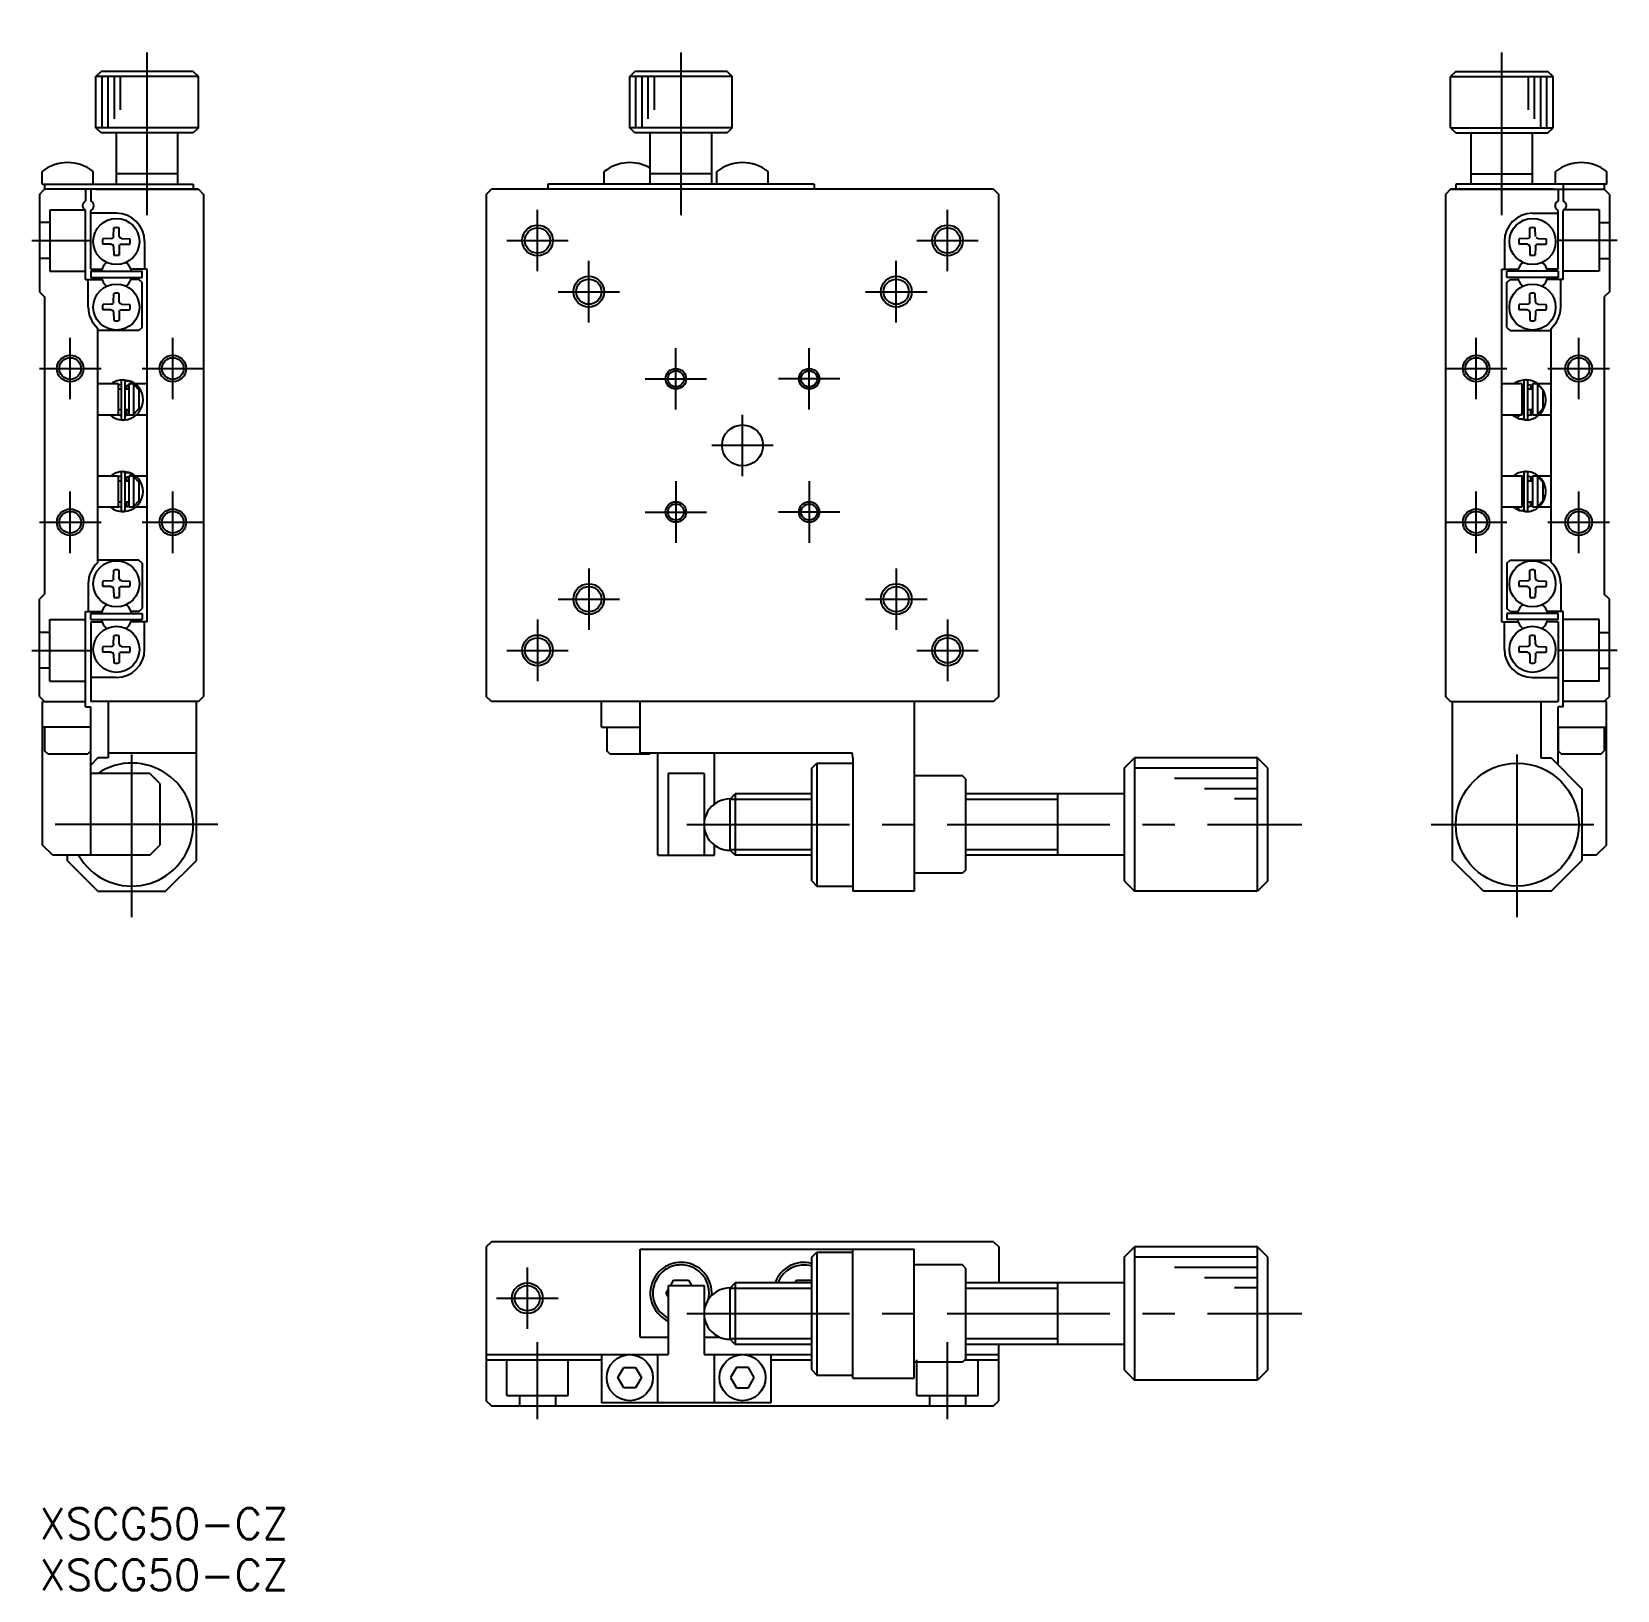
# Model space of a CAD drawing. Extents: x -1 to 154, y -8 to 266.
# Drawn here: x -0.8 to 153.9, y -8 to 144.1 of the extents above; entities that cross this region are included whole.
import ezdxf

# ---------------------------------------------------------------- set-up
doc = ezdxf.new("R2010")
doc.units = 0
doc.header["$LTSCALE"] = 0.5
doc.linetypes.add('CENTER', pattern=[50.8, 31.75, -6.35, 6.35, -6.35])
doc.linetypes.add('DASHED', pattern=[19.05, 12.7, -6.35])
for name, color, linetype in [('MSM_CENTER', 1, 'CENTER'), ('MSM_CONTINUOUS', 7, 'CONTINUOUS'), ('MSM_DASHED', 4, 'DASHED'), ('MSM_NARROW', 5, 'CONTINUOUS'), ('MSM_PART_NUMBER', 7, 'CONTINUOUS')]:
    doc.layers.add(name, color=color, linetype=linetype)
doc.styles.get("Standard").update_dxf_attribs({"font": 'txt.shx', "height": 3, "bigfont": 'bigfont.shx'})

# ---------------------------------------------------------------- blocks, each defined once
blk = doc.blocks.new('*U2')
at = {"layer": 'MSM_PART_NUMBER'}
blk.add_text('XSCG50-CZ', height=3, dxfattribs=at).set_placement((0, -3))
blk = doc.blocks.new('*U3')
at = {"layer": 'MSM_PART_NUMBER'}
blk.add_text('XSCG50-CZ', height=3, dxfattribs=at).set_placement((0, -8))

msp = doc.modelspace()

# ---------------------------------------------------------------- linework, layer by layer
at = {"layer": 'MSM_CENTER'}
for p, q in [((10.5, 126.2), (10.5, 144.09)), ((62.59, 126.2), (62.59, 144.09)), ((142.67, 126.2), (142.67, 144.09)), ((48.59, 120.72), (48.59, 126.72)), ((88.59, 120.72), (88.59, 126.72)), ((-0.76, 123.72), (4.98, 123.72)), ((45.59, 123.72), (51.59, 123.72)), ((85.59, 123.72), (91.59, 123.72)), ((153.94, 123.72), (148.19, 123.72)), ((53.59, 115.72), (53.59, 121.72)), ((83.59, 115.72), (83.59, 121.72)), ((50.59, 118.72), (56.59, 118.72)), ((80.59, 118.72), (86.59, 118.72)), ((3, 108.22), (3, 114.22)), ((13, 108.22), (13, 114.22)), ((62.09, 107.22), (62.09, 113.22)), ((75.09, 107.22), (75.09, 113.22)), ((140.17, 108.22), (140.17, 114.22)), ((150.17, 108.22), (150.17, 114.22)), ((0, 111.22), (6, 111.22)), ((10, 111.22), (16, 111.22)), ((59.09, 110.22), (65.09, 110.22)), ((78.09, 110.22), (72.09, 110.22)), ((137.17, 111.22), (143.17, 111.22)), ((147.17, 111.22), (153.17, 111.22)), ((68.59, 100.72), (68.59, 106.72)), ((71.59, 103.72), (65.59, 103.72)), ((3, 93.22), (3, 99.22)), ((13, 93.22), (13, 99.22)), ((62.09, 100.22), (62.09, 94.22)), ((75.09, 100.22), (75.09, 94.22)), ((140.17, 93.22), (140.17, 99.22)), ((150.17, 93.22), (150.17, 99.22)), ((0, 96.22), (6, 96.22)), ((10, 96.22), (16, 96.22)), ((59.09, 97.22), (65.09, 97.22)), ((78.09, 97.22), (72.09, 97.22)), ((137.17, 96.22), (143.17, 96.22)), ((147.17, 96.22), (153.17, 96.22)), ((53.59, 91.72), (53.59, 85.72)), ((83.59, 91.72), (83.59, 85.72)), ((50.59, 88.72), (56.59, 88.72)), ((80.59, 88.72), (86.59, 88.72)), ((48.59, 86.72), (48.59, 80.72)), ((88.59, 86.72), (88.59, 80.72)), ((-0.76, 83.72), (4.98, 83.72)), ((45.59, 83.72), (51.59, 83.72)), ((85.59, 83.72), (91.59, 83.72)), ((153.94, 83.72), (148.19, 83.72)), ((9, 57.67), (9, 75.19)), ((144.17, 57.67), (144.17, 75.19)), ((17.39, 66.72), (0.95, 66.72)), ((63.15, 66.72), (123.15, 66.72)), ((135.78, 66.72), (152.22, 66.72)), ((47.59, 23.5), (47.59, 17.5)), ((44.59, 20.5), (50.59, 20.5)), ((63.15, 19), (123.15, 19)), ((48.59, 8.7), (48.59, 16.2)), ((88.59, 8.7), (88.59, 16.2))]:
    msp.add_line(p, q, dxfattribs=at)
at = {"layer": 'MSM_CONTINUOUS'}
for p, q in [((5.5, 139.72), (6, 140.22)), ((5.5, 134.72), (5.5, 139.72)), ((15.5, 139.72), (5.5, 139.72)), ((15, 140.22), (6, 140.22)), ((15, 140.22), (15.5, 139.72)), ((15.5, 134.72), (15.5, 139.72)), ((57.59, 139.72), (58.09, 140.22)), ((57.59, 134.72), (57.59, 139.72)), ((67.59, 139.72), (57.59, 139.72)), ((67.09, 140.22), (58.09, 140.22)), ((67.09, 140.22), (67.59, 139.72)), ((67.59, 134.72), (67.59, 139.72)), ((138.17, 140.22), (137.67, 139.72)), ((137.67, 134.72), (137.67, 139.72)), ((137.67, 139.72), (147.67, 139.72)), ((138.17, 140.22), (147.17, 140.22)), ((147.67, 139.72), (147.17, 140.22)), ((147.67, 134.72), (147.67, 139.72)), ((15.5, 134.72), (5.5, 134.72)), ((6, 134.22), (5.5, 134.72)), ((15.5, 134.72), (15, 134.22)), ((67.59, 134.72), (57.59, 134.72)), ((58.09, 134.22), (57.59, 134.72)), ((67.59, 134.72), (67.09, 134.22)), ((137.67, 134.72), (147.67, 134.72)), ((137.67, 134.72), (138.17, 134.22)), ((147.17, 134.22), (147.67, 134.72)), ((15, 134.22), (6, 134.22)), ((7.5, 129.22), (7.5, 134.22)), ((13.5, 129.22), (13.5, 134.22)), ((67.09, 134.22), (58.09, 134.22)), ((59.59, 129.22), (59.59, 134.22)), ((65.59, 129.22), (65.59, 134.22)), ((138.17, 134.22), (147.17, 134.22)), ((139.67, 129.22), (139.67, 134.22)), ((145.67, 129.22), (145.67, 134.22)), ((0.25, 129.22), (0.25, 130.45)), ((5.25, 129.22), (5.25, 130.45)), ((13.5, 130.22), (7.5, 130.22)), ((55.09, 129.22), (55.09, 130.45)), ((65.59, 130.22), (59.59, 130.22)), ((66.09, 129.22), (66.09, 130.45)), ((71.09, 129.22), (71.09, 130.45)), ((139.67, 130.22), (145.67, 130.22)), ((147.92, 129.22), (147.92, 130.45)), ((152.92, 129.22), (152.92, 130.45)), ((0, 128.22), (0.5, 128.72)), ((0.25, 129.22), (15, 129.22)), ((0.5, 129.22), (0.5, 128.72)), ((15.5, 128.72), (0.5, 128.72)), ((4.5, 128.72), (4.5, 127.58)), ((5, 128.72), (5, 127.58)), ((5.5, 128.72), (15.5, 128.72)), ((15, 129.22), (15, 128.72)), ((15.5, 128.72), (16, 128.22)), ((43.59, 128.22), (44.09, 128.72)), ((93.09, 128.72), (44.09, 128.72)), ((75.59, 129.22), (49.59, 129.22)), ((49.59, 129.22), (49.59, 128.72)), ((75.59, 129.22), (75.59, 128.72)), ((93.09, 128.72), (93.59, 128.22)), ((137.67, 128.72), (137.17, 128.22)), ((137.67, 128.72), (152.67, 128.72)), ((147.67, 128.72), (137.67, 128.72)), ((152.92, 129.22), (138.17, 129.22)), ((138.17, 129.22), (138.17, 128.72)), ((148.17, 128.72), (148.17, 127.58)), ((148.67, 129.22), (148.67, 127.58)), ((152.67, 129.22), (152.67, 128.72)), ((153.17, 128.22), (152.67, 128.72)), ((0, 128.22), (0, 118.72)), ((16, 128.22), (16, 79.22)), ((43.59, 128.22), (43.59, 79.22)), ((93.59, 79.22), (93.59, 128.22)), ((137.17, 128.22), (137.17, 79.22)), ((153.17, 128.22), (153.17, 118.72)), ((4.5, 119.92), (4.5, 126.66)), ((5, 120.92), (5, 126.66)), ((7.5, 126.37), (5, 126.37)), ((145.67, 126.37), (148.17, 126.37)), ((148.17, 120.92), (148.17, 126.66)), ((148.67, 119.92), (148.67, 126.66)), ((7, 123.9), (6.18, 123.88)), ((7, 123.9), (7.17, 123.97)), ((7.23, 124.11), (7.17, 123.97)), ((7.23, 124.11), (7.24, 124.95)), ((7.77, 124.11), (7.76, 124.95)), ((7.77, 124.11), (7.83, 123.97)), ((8, 123.9), (7.83, 123.97)), ((8, 123.9), (8.82, 123.88)), ((145.18, 123.9), (144.35, 123.88)), ((145.18, 123.9), (145.34, 123.97)), ((145.4, 124.11), (145.34, 123.97)), ((145.4, 124.11), (145.41, 124.95)), ((145.95, 124.11), (145.93, 124.95)), ((146.17, 123.9), (146.01, 123.97)), ((146.17, 123.9), (147, 123.88)), ((7, 123.35), (6.18, 123.36)), ((7, 123.35), (7.17, 123.28)), ((7.23, 123.14), (7.17, 123.28)), ((7.23, 123.14), (7.24, 122.3)), ((7.77, 123.14), (7.76, 122.3)), ((7.77, 123.14), (7.83, 123.28)), ((8, 123.35), (7.83, 123.28)), ((8, 123.35), (8.82, 123.36)), ((10.25, 123.62), (10.25, 120.92)), ((142.92, 123.62), (142.92, 120.92)), ((145.18, 123.35), (144.35, 123.36)), ((145.18, 123.35), (145.34, 123.28)), ((145.4, 123.14), (145.34, 123.28)), ((145.4, 123.14), (145.41, 122.3)), ((145.95, 123.14), (145.93, 122.3)), ((145.95, 123.14), (146.01, 123.28)), ((146.17, 123.35), (146.01, 123.28)), ((146.17, 123.35), (147, 123.36)), ((5, 120.92), (6.09, 120.92)), ((5, 120.72), (10, 120.72)), ((5, 120.72), (5, 120.12)), ((10.5, 120.92), (8.91, 120.92)), ((10, 120.12), (10, 120.72)), ((10.5, 86.52), (10.5, 120.92)), ((142.67, 86.52), (142.67, 120.92)), ((142.67, 120.92), (144.26, 120.92)), ((148.17, 120.72), (143.17, 120.72)), ((143.17, 120.12), (143.17, 120.72)), ((148.17, 120.92), (147.09, 120.92)), ((148.17, 120.72), (148.17, 120.12)), ((4.5, 119.92), (6.09, 119.92)), ((4.75, 117.22), (4.75, 119.92)), ((5, 120.12), (10, 120.12)), ((9.7, 119.92), (8.91, 119.92)), ((10, 119.62), (9.7, 119.92)), ((10, 115.22), (10, 119.62)), ((148.17, 120.12), (143.17, 120.12)), ((143.17, 119.62), (143.47, 119.92)), ((143.17, 115.22), (143.17, 119.62)), ((143.47, 119.92), (144.26, 119.92)), ((148.67, 119.92), (147.09, 119.92)), ((148.42, 117.22), (148.42, 119.92)), ((0, 118.72), (0.5, 118.22)), ((0.5, 118.22), (0.5, 89.22)), ((7, 117.5), (7.17, 117.57)), ((7.23, 117.71), (7.17, 117.57)), ((7.23, 117.71), (7.24, 118.55)), ((7.77, 117.71), (7.76, 118.55)), ((7.77, 117.71), (7.83, 117.57)), ((8, 117.5), (7.83, 117.57)), ((145.18, 117.5), (145.34, 117.57)), ((145.4, 117.71), (145.34, 117.57)), ((145.4, 117.71), (145.41, 118.55)), ((145.95, 117.71), (145.93, 118.55)), ((145.95, 117.71), (146.01, 117.57)), ((146.17, 117.5), (146.01, 117.57)), ((153.17, 118.72), (152.67, 118.22)), ((152.67, 118.22), (152.67, 89.22)), ((7, 117.5), (6.18, 117.48)), ((7, 116.95), (6.18, 116.96)), ((7, 116.95), (7.17, 116.88)), ((7.23, 116.74), (7.17, 116.88)), ((7.23, 116.74), (7.24, 115.9)), ((7.77, 116.74), (7.76, 115.9)), ((7.77, 116.74), (7.83, 116.88)), ((8, 116.95), (7.83, 116.88)), ((8, 117.5), (8.82, 117.48)), ((8, 116.95), (8.82, 116.96)), ((145.18, 117.5), (144.35, 117.48)), ((145.18, 116.95), (144.35, 116.96)), ((145.18, 116.95), (145.34, 116.88)), ((145.4, 116.74), (145.34, 116.88)), ((145.4, 116.74), (145.41, 115.9)), ((145.95, 116.74), (145.93, 115.9)), ((145.95, 116.74), (146.01, 116.88)), ((146.17, 116.95), (146.01, 116.88)), ((146.17, 117.5), (147, 117.48)), ((146.17, 116.95), (147, 116.96)), ((5.7, 92.3), (5.7, 115.14)), ((9.7, 114.92), (5.7, 114.92)), ((10, 115.22), (9.7, 114.92)), ((143.17, 115.22), (143.47, 114.92)), ((143.47, 114.92), (147.47, 114.92)), ((147.47, 92.3), (147.47, 115.14)), ((7.96, 109.91), (7.96, 106.41)), ((8.88, 109.97), (8.19, 110.11)), ((8.39, 109.95), (8.36, 109.94)), ((8.36, 109.94), (8.36, 109.94)), ((8.36, 106.41), (8.36, 109.91)), ((8.43, 109.97), (8.39, 109.95)), ((8.46, 109.98), (8.43, 109.97)), ((8.49, 109.99), (8.46, 109.98)), ((8.53, 109.99), (8.49, 109.99)), ((8.56, 110), (8.53, 109.99)), ((8.59, 110), (8.56, 110)), ((8.63, 110), (8.59, 110)), ((8.66, 110.01), (8.63, 110)), ((8.7, 110), (8.66, 110.01)), ((8.73, 110), (8.7, 110)), ((8.77, 110), (8.73, 110)), ((8.8, 109.99), (8.77, 110)), ((8.83, 109.98), (8.8, 109.99)), ((8.87, 109.97), (8.83, 109.98)), ((8.9, 109.96), (8.87, 109.97)), ((8.94, 109.95), (8.87, 109.72)), ((8.93, 109.95), (8.9, 109.96)), ((8.91, 109.86), (8.92, 109.87)), ((8.91, 109.85), (8.91, 109.86)), ((8.91, 109.83), (8.91, 109.85)), ((8.92, 109.88), (8.93, 109.89)), ((8.92, 109.87), (8.92, 109.88)), ((8.93, 109.94), (8.93, 109.95)), ((8.93, 109.95), (8.93, 109.95)), ((8.93, 109.93), (8.93, 109.94)), ((8.93, 109.94), (8.93, 109.94)), ((8.93, 109.92), (8.93, 109.93)), ((8.93, 109.93), (8.93, 109.93)), ((8.93, 109.91), (8.93, 109.92)), ((8.93, 109.9), (8.93, 109.91)), ((8.93, 109.89), (8.93, 109.9)), ((144.25, 109.95), (144.19, 109.93)), ((144.29, 109.97), (144.24, 109.95)), ((144.24, 109.95), (144.25, 109.95)), ((144.25, 109.95), (144.25, 109.95)), ((144.25, 109.95), (144.25, 109.95)), ((144.3, 109.97), (144.29, 109.97)), ((144.29, 109.97), (144.29, 109.97)), ((144.29, 109.97), (144.29, 109.97)), ((144.3, 109.97), (144.3, 109.97)), ((144.3, 109.97), (144.3, 109.97)), ((144.3, 109.97), (144.3, 109.97)), ((144.3, 109.97), (144.3, 109.97)), ((144.3, 109.97), (144.3, 109.97)), ((144.81, 109.91), (144.81, 106.41)), ((144.99, 110.11), (144.89, 110.1)), ((145.21, 106.41), (145.21, 109.91)), ((7.7, 109.72), (5.7, 109.72)), ((7.7, 106.72), (7.7, 109.72)), ((7.7, 109.64), (7.96, 109.7)), ((7.96, 109.22), (7.7, 109.22)), ((8.36, 109.33), (8.37, 109.35)), ((8.36, 109.32), (8.36, 109.33)), ((8.36, 109.31), (8.36, 109.32)), ((8.7, 109.22), (8.36, 109.22)), ((8.37, 109.38), (8.38, 109.39)), ((8.37, 109.36), (8.37, 109.38)), ((8.37, 109.35), (8.37, 109.36)), ((8.38, 109.41), (8.39, 109.42)), ((8.38, 109.39), (8.38, 109.41)), ((8.39, 109.43), (8.4, 109.45)), ((8.39, 109.42), (8.39, 109.43)), ((8.4, 109.46), (8.41, 109.47)), ((8.4, 109.45), (8.4, 109.46)), ((8.41, 109.47), (8.42, 109.48)), ((8.42, 109.48), (8.43, 109.5)), ((8.43, 109.5), (8.44, 109.51)), ((8.44, 109.51), (8.45, 109.52)), ((8.45, 109.52), (8.46, 109.53)), ((8.46, 109.53), (8.47, 109.54)), ((8.47, 109.54), (8.48, 109.55)), ((8.48, 109.55), (8.5, 109.56)), ((8.5, 109.56), (8.5, 109.22)), ((8.5, 109.56), (8.51, 109.56)), ((8.51, 109.56), (8.52, 109.57)), ((8.52, 109.57), (8.53, 109.58)), ((8.53, 109.58), (8.55, 109.58)), ((8.55, 109.58), (8.56, 109.59)), ((8.56, 109.59), (8.58, 109.59)), ((8.58, 109.59), (8.59, 109.6)), ((8.59, 109.6), (8.6, 109.6)), ((8.6, 109.6), (8.62, 109.6)), ((8.62, 109.6), (8.63, 109.6)), ((8.63, 109.6), (8.65, 109.61)), ((8.65, 109.61), (8.66, 109.61)), ((8.66, 109.61), (8.68, 109.6)), ((8.68, 109.6), (8.69, 109.6)), ((8.69, 109.6), (8.7, 109.6)), ((8.7, 109.72), (8.7, 106.72)), ((9.2, 109.72), (8.7, 109.72)), ((8.86, 109.72), (8.87, 109.74)), ((8.87, 109.75), (8.88, 109.77)), ((8.87, 109.74), (8.87, 109.75)), ((8.88, 109.77), (8.89, 109.78)), ((8.89, 109.79), (8.9, 109.81)), ((8.89, 109.78), (8.89, 109.79)), ((8.9, 109.82), (8.91, 109.83)), ((8.9, 109.81), (8.9, 109.82)), ((9.2, 106.72), (9.2, 109.72)), ((9.2, 109.67), (9.7, 109.14)), ((10.5, 109.72), (9.32, 109.72)), ((9.32, 109.72), (9.32, 109.72)), ((9.32, 109.72), (9.32, 109.72)), ((9.7, 109.14), (9.7, 107.31)), ((144.67, 109.72), (142.67, 109.72)), ((144.67, 106.72), (144.67, 109.72)), ((144.67, 109.67), (144.81, 109.7)), ((144.67, 109.56), (144.81, 109.31)), ((144.81, 109.22), (144.67, 109.22)), ((145.21, 109.69), (145.67, 109.56)), ((145.67, 109.22), (145.21, 109.22)), ((145.47, 109.64), (145.47, 109.22)), ((145.67, 109.72), (145.67, 106.72)), ((147.47, 109.72), (145.67, 109.72)), ((146.17, 106.72), (146.17, 109.72)), ((146.69, 109.15), (146.17, 109.72)), ((146.17, 109.67), (146.67, 109.14)), ((146.67, 109.14), (146.67, 107.31)), ((7.7, 107.22), (7.96, 107.22)), ((8.36, 107.22), (8.7, 107.22)), ((8.36, 107), (8.36, 107.01)), ((8.36, 106.99), (8.36, 107)), ((8.37, 106.97), (8.36, 106.99)), ((8.37, 106.96), (8.37, 106.97)), ((8.37, 106.94), (8.37, 106.96)), ((8.37, 106.93), (8.37, 106.94)), ((8.38, 106.91), (8.37, 106.93)), ((8.38, 106.9), (8.38, 106.91)), ((8.39, 106.89), (8.38, 106.9)), ((8.39, 106.87), (8.39, 106.89)), ((8.4, 106.86), (8.39, 106.87)), ((8.41, 106.85), (8.4, 106.86)), ((8.42, 106.84), (8.41, 106.85)), ((8.43, 106.82), (8.42, 106.84)), ((8.44, 106.81), (8.43, 106.82)), ((8.44, 106.8), (8.44, 106.81)), ((8.46, 106.79), (8.44, 106.8)), ((8.47, 106.78), (8.46, 106.79)), ((8.48, 106.77), (8.47, 106.78)), ((8.49, 106.76), (8.48, 106.77)), ((8.5, 106.75), (8.49, 106.76)), ((8.5, 107.22), (8.5, 106.76)), ((8.51, 106.75), (8.5, 106.75)), ((8.53, 106.74), (8.51, 106.75)), ((9.7, 107.31), (9.2, 106.78)), ((144.67, 107.22), (144.81, 107.22)), ((144.81, 107.01), (144.67, 106.76)), ((145.21, 107.22), (145.67, 107.22)), ((145.67, 106.76), (145.21, 106.62)), ((145.47, 107.22), (145.47, 106.72)), ((146.67, 107.31), (146.17, 106.78)), ((5.7, 106.72), (7.7, 106.72)), ((7.67, 106.69), (7.57, 106.72)), ((7.96, 106.62), (7.67, 106.69)), ((8.18, 106.21), (8.29, 106.21)), ((8.7, 106.7), (8.36, 106.62)), ((8.54, 106.73), (8.53, 106.74)), ((8.56, 106.73), (8.54, 106.73)), ((8.57, 106.72), (8.56, 106.73)), ((8.57, 106.72), (9.2, 106.72)), ((8.58, 106.72), (8.57, 106.72)), ((8.6, 106.71), (8.58, 106.72)), ((8.61, 106.71), (8.6, 106.71)), ((8.63, 106.71), (8.61, 106.71)), ((8.64, 106.71), (8.63, 106.71)), ((8.66, 106.71), (8.64, 106.71)), ((8.67, 106.71), (8.66, 106.71)), ((8.69, 106.71), (8.67, 106.71)), ((8.7, 106.71), (8.69, 106.71)), ((8.75, 106.72), (8.7, 106.7)), ((8.75, 106.72), (8.7, 106.71)), ((8.88, 106.34), (8.93, 106.36)), ((8.93, 106.37), (8.98, 106.39)), ((8.94, 106.37), (8.94, 106.37)), ((9.48, 106.72), (10.5, 106.72)), ((142.67, 106.72), (144.67, 106.72)), ((143.69, 106.72), (144.25, 106.37)), ((144.24, 106.37), (144.38, 106.72)), ((144.24, 106.4), (144.25, 106.41)), ((144.24, 106.39), (144.24, 106.4)), ((144.24, 106.38), (144.24, 106.39)), ((144.24, 106.37), (144.24, 106.38)), ((144.24, 106.38), (144.24, 106.38)), ((144.24, 106.36), (144.24, 106.37)), ((144.24, 106.37), (144.24, 106.37)), ((144.24, 106.37), (144.24, 106.37)), ((144.24, 106.36), (144.28, 106.35)), ((144.25, 106.36), (144.24, 106.36)), ((144.25, 106.43), (144.26, 106.44)), ((144.25, 106.42), (144.25, 106.43)), ((144.25, 106.41), (144.25, 106.42)), ((144.26, 106.46), (144.27, 106.48)), ((144.26, 106.45), (144.26, 106.46)), ((144.26, 106.44), (144.26, 106.45)), ((144.27, 106.49), (144.28, 106.51)), ((144.27, 106.48), (144.27, 106.49)), ((144.28, 106.52), (144.29, 106.53)), ((144.28, 106.51), (144.28, 106.52)), ((144.28, 106.35), (144.31, 106.34)), ((144.29, 106.53), (144.3, 106.55)), ((144.3, 106.56), (144.31, 106.58)), ((144.3, 106.55), (144.3, 106.56)), ((144.3, 106.34), (144.98, 106.21)), ((144.31, 106.59), (144.32, 106.61)), ((144.31, 106.58), (144.31, 106.59)), ((144.31, 106.34), (144.34, 106.33)), ((144.32, 106.61), (144.33, 106.62)), ((144.33, 106.63), (144.34, 106.64)), ((144.33, 106.62), (144.33, 106.63)), ((144.34, 106.64), (144.35, 106.66)), ((144.34, 106.33), (144.37, 106.32)), ((144.35, 106.67), (144.36, 106.68)), ((144.35, 106.66), (144.35, 106.67)), ((144.36, 106.69), (144.37, 106.7)), ((144.36, 106.68), (144.36, 106.69)), ((144.37, 106.7), (144.37, 106.71)), ((144.37, 106.71), (144.38, 106.71)), ((144.37, 106.32), (144.41, 106.32)), ((144.38, 106.71), (144.38, 106.72)), ((144.38, 106.72), (144.39, 106.72)), ((144.41, 106.32), (144.44, 106.31)), ((144.61, 106.72), (144.43, 106.72)), ((144.44, 106.31), (144.48, 106.31)), ((144.48, 106.31), (144.51, 106.31)), ((144.51, 106.31), (144.55, 106.31)), ((144.55, 106.31), (144.58, 106.31)), ((144.58, 106.31), (144.61, 106.32)), ((144.61, 106.32), (144.65, 106.32)), ((144.65, 106.32), (144.68, 106.33)), ((144.68, 106.33), (144.72, 106.34)), ((144.72, 106.34), (144.75, 106.35)), ((144.75, 106.35), (144.78, 106.36)), ((144.78, 106.36), (144.81, 106.38)), ((144.81, 106.38), (144.81, 106.38)), ((145.47, 106.72), (145.6, 106.72)), ((145.67, 106.72), (146.17, 106.72)), ((146.33, 106.72), (146.33, 106.72)), ((146.33, 106.72), (146.33, 106.72)), ((146.33, 106.72), (147.47, 106.72)), ((7.7, 100.72), (5.7, 100.72)), ((7.7, 100.7), (7.95, 100.75)), ((7.7, 97.72), (7.7, 100.72)), ((7.95, 100.97), (7.95, 97.47)), ((8.87, 101.03), (8.18, 101.16)), ((8.38, 101.01), (8.35, 101)), ((8.35, 101), (8.35, 101)), ((8.35, 97.47), (8.35, 100.97)), ((8.42, 101.02), (8.38, 101.01)), ((8.41, 100.54), (8.42, 100.55)), ((8.45, 101.03), (8.42, 101.02)), ((8.42, 100.55), (8.43, 100.57)), ((8.43, 100.57), (8.44, 100.58)), ((8.44, 100.58), (8.45, 100.59)), ((8.48, 101.04), (8.45, 101.03)), ((8.45, 100.59), (8.46, 100.6)), ((8.46, 100.6), (8.47, 100.61)), ((8.47, 100.61), (8.48, 100.61)), ((8.52, 101.05), (8.48, 101.04)), ((8.48, 100.61), (8.5, 100.62)), ((8.5, 100.62), (8.51, 100.63)), ((8.5, 100.62), (8.5, 100.22)), ((8.51, 100.63), (8.52, 100.64)), ((8.55, 101.06), (8.52, 101.05)), ((8.52, 100.64), (8.54, 100.64)), ((8.54, 100.64), (8.55, 100.65)), ((8.58, 101.06), (8.55, 101.06)), ((8.55, 100.65), (8.56, 100.65)), ((8.56, 100.65), (8.58, 100.66)), ((8.62, 101.06), (8.58, 101.06)), ((8.58, 100.66), (8.59, 100.66)), ((8.59, 100.66), (8.61, 100.66)), ((8.61, 100.66), (8.62, 100.66)), ((8.65, 101.06), (8.62, 101.06)), ((8.62, 100.66), (8.64, 100.66)), ((8.64, 100.66), (8.65, 100.66)), ((8.69, 101.06), (8.65, 101.06)), ((8.65, 100.66), (8.67, 100.66)), ((8.67, 100.66), (8.68, 100.66)), ((8.68, 100.66), (8.7, 100.66)), ((8.72, 101.06), (8.69, 101.06)), ((8.7, 100.72), (8.7, 97.72)), ((9.2, 100.72), (8.7, 100.72)), ((8.7, 100.66), (8.7, 100.66)), ((8.76, 101.06), (8.72, 101.06)), ((8.79, 101.05), (8.76, 101.06)), ((8.82, 101.04), (8.79, 101.05)), ((8.86, 101.03), (8.82, 101.04)), ((8.82, 100.72), (8.83, 100.74)), ((8.86, 100.77), (8.83, 100.72)), ((8.83, 100.75), (8.84, 100.76)), ((8.83, 100.74), (8.83, 100.75)), ((8.84, 100.76), (8.85, 100.78)), ((8.85, 100.79), (8.86, 100.8)), ((8.85, 100.78), (8.85, 100.79)), ((8.89, 101.02), (8.86, 101.03)), ((8.93, 101), (8.86, 100.77)), ((8.86, 100.8), (8.87, 100.82)), ((8.87, 100.83), (8.88, 100.85)), ((8.87, 100.82), (8.87, 100.83)), ((8.88, 100.86), (8.89, 100.88)), ((8.88, 100.85), (8.88, 100.86)), ((8.92, 101.01), (8.89, 101.02)), ((8.89, 100.89), (8.9, 100.9)), ((8.89, 100.88), (8.89, 100.89)), ((8.9, 100.92), (8.91, 100.93)), ((8.9, 100.9), (8.9, 100.92)), ((8.91, 100.95), (8.92, 100.96)), ((8.91, 100.94), (8.91, 100.95)), ((8.91, 100.93), (8.91, 100.94)), ((8.92, 101), (8.92, 101.01)), ((8.92, 101), (8.92, 101)), ((8.92, 100.99), (8.92, 101)), ((8.92, 101), (8.92, 101)), ((8.92, 100.98), (8.92, 100.99)), ((8.92, 100.99), (8.92, 100.99)), ((8.92, 100.97), (8.92, 100.98)), ((8.92, 100.96), (8.92, 100.97)), ((9.2, 97.72), (9.2, 100.72)), ((9.2, 100.67), (9.7, 100.14)), ((10.5, 100.72), (9.39, 100.72)), ((144.67, 100.72), (142.67, 100.72)), ((144.26, 101.01), (144.2, 100.98)), ((144.3, 101.02), (144.26, 101.01)), ((144.26, 101.01), (144.26, 101.01)), ((144.26, 101.01), (144.26, 101.01)), ((144.26, 101.01), (144.26, 101.01)), ((144.31, 101.03), (144.3, 101.03)), ((144.3, 101.03), (144.3, 101.03)), ((144.3, 101.03), (144.3, 101.02)), ((144.31, 101.03), (144.31, 101.03)), ((144.31, 101.03), (144.31, 101.03)), ((144.31, 101.03), (144.31, 101.03)), ((144.31, 101.03), (144.31, 101.03)), ((144.31, 101.03), (144.31, 101.03)), ((144.66, 100.72), (144.67, 100.73)), ((144.67, 100.73), (144.82, 100.75)), ((144.67, 97.72), (144.67, 100.72)), ((144.67, 100.62), (144.82, 100.36)), ((144.82, 100.97), (144.82, 97.47)), ((145, 101.16), (144.9, 101.16)), ((145.22, 97.47), (145.22, 100.97)), ((145.22, 100.75), (145.67, 100.62)), ((145.47, 100.7), (145.47, 100.22)), ((145.67, 100.72), (145.67, 97.72)), ((146.17, 100.72), (145.67, 100.72)), ((146.17, 97.72), (146.17, 100.72)), ((146.17, 100.67), (146.67, 100.14)), ((147.47, 100.72), (146.26, 100.72)), ((146.26, 100.72), (146.26, 100.72)), ((146.26, 100.72), (146.26, 100.72)), ((7.95, 100.22), (7.7, 100.22)), ((8.35, 100.39), (8.36, 100.41)), ((8.35, 100.38), (8.35, 100.39)), ((8.35, 100.36), (8.35, 100.38)), ((8.7, 100.22), (8.35, 100.22)), ((8.36, 100.45), (8.37, 100.46)), ((8.36, 100.44), (8.36, 100.45)), ((8.36, 100.42), (8.36, 100.44)), ((8.36, 100.41), (8.36, 100.42)), ((8.37, 100.48), (8.38, 100.49)), ((8.37, 100.46), (8.37, 100.48)), ((8.38, 100.49), (8.39, 100.5)), ((8.39, 100.52), (8.4, 100.53)), ((8.39, 100.5), (8.39, 100.52)), ((8.4, 100.53), (8.41, 100.54)), ((9.7, 100.14), (9.7, 98.31)), ((144.82, 100.22), (144.67, 100.22)), ((145.67, 100.22), (145.22, 100.22)), ((146.67, 100.14), (146.67, 98.31)), ((5.7, 97.72), (7.7, 97.72)), ((7.7, 98.22), (7.95, 98.22)), ((7.95, 97.68), (7.7, 97.73)), ((8.35, 98.22), (8.7, 98.22)), ((8.35, 98.06), (8.35, 98.07)), ((8.35, 98.05), (8.35, 98.06)), ((8.35, 98.03), (8.35, 98.05)), ((8.36, 98.02), (8.35, 98.03)), ((8.7, 97.76), (8.35, 97.68)), ((8.36, 98), (8.36, 98.02)), ((8.36, 97.99), (8.36, 98)), ((8.37, 97.97), (8.36, 97.99)), ((8.37, 97.96), (8.37, 97.97)), ((8.38, 97.95), (8.37, 97.96)), ((8.38, 97.93), (8.38, 97.95)), ((8.39, 97.92), (8.38, 97.93)), ((8.4, 97.91), (8.39, 97.92)), ((8.41, 97.89), (8.4, 97.91)), ((8.42, 97.88), (8.41, 97.89)), ((8.42, 97.87), (8.42, 97.88)), ((8.43, 97.86), (8.42, 97.87)), ((8.44, 97.85), (8.43, 97.86)), ((8.46, 97.84), (8.44, 97.85)), ((8.47, 97.83), (8.46, 97.84)), ((8.48, 97.82), (8.47, 97.83)), ((8.49, 97.81), (8.48, 97.82)), ((8.5, 97.8), (8.49, 97.81)), ((8.5, 98.22), (8.5, 97.81)), ((8.52, 97.8), (8.5, 97.8)), ((8.53, 97.79), (8.52, 97.8)), ((8.54, 97.79), (8.53, 97.79)), ((8.56, 97.78), (8.54, 97.79)), ((8.57, 97.78), (8.56, 97.78)), ((8.59, 97.77), (8.57, 97.78)), ((8.6, 97.77), (8.59, 97.77)), ((8.62, 97.77), (8.6, 97.77)), ((8.63, 97.77), (8.62, 97.77)), ((8.65, 97.77), (8.63, 97.77)), ((8.66, 97.77), (8.65, 97.77)), ((8.68, 97.77), (8.66, 97.77)), ((8.69, 97.77), (8.68, 97.77)), ((8.7, 97.77), (8.69, 97.77)), ((8.7, 97.72), (9.2, 97.72)), ((9.7, 98.31), (9.2, 97.78)), ((9.4, 97.72), (9.41, 97.72)), ((9.41, 97.72), (9.41, 97.72)), ((9.41, 97.72), (10.5, 97.72)), ((142.67, 97.72), (144.67, 97.72)), ((143.77, 97.72), (144.26, 97.42)), ((144.25, 97.43), (144.35, 97.72)), ((144.26, 97.49), (144.27, 97.5)), ((144.26, 97.48), (144.26, 97.49)), ((144.26, 97.47), (144.26, 97.48)), ((144.26, 97.46), (144.26, 97.47)), ((144.27, 97.51), (144.28, 97.53)), ((144.27, 97.5), (144.27, 97.51)), ((144.28, 97.54), (144.29, 97.56)), ((144.28, 97.53), (144.28, 97.54)), ((144.29, 97.57), (144.3, 97.58)), ((144.29, 97.56), (144.29, 97.57)), ((144.3, 97.6), (144.31, 97.61)), ((144.3, 97.58), (144.3, 97.6)), ((144.31, 97.61), (144.32, 97.63)), ((144.32, 97.64), (144.33, 97.66)), ((144.32, 97.63), (144.32, 97.64)), ((144.33, 97.66), (144.34, 97.67)), ((144.34, 97.69), (144.35, 97.7)), ((144.34, 97.67), (144.34, 97.69)), ((144.35, 97.7), (144.36, 97.71)), ((144.36, 97.71), (144.36, 97.72)), ((144.67, 98.22), (144.82, 98.22)), ((144.82, 98.07), (144.67, 97.81)), ((145.22, 98.22), (145.67, 98.22)), ((145.67, 97.81), (145.22, 97.68)), ((145.47, 98.22), (145.47, 97.72)), ((145.67, 97.72), (146.17, 97.72)), ((146.67, 98.31), (146.17, 97.78)), ((146.28, 97.72), (146.28, 97.72)), ((146.28, 97.72), (147.47, 97.72)), ((8.17, 97.27), (8.27, 97.27)), ((8.87, 97.4), (8.92, 97.42)), ((8.92, 97.42), (8.97, 97.45)), ((8.92, 97.43), (8.93, 97.43)), ((144.25, 97.45), (144.26, 97.46)), ((144.25, 97.44), (144.25, 97.45)), ((144.25, 97.43), (144.25, 97.44)), ((144.25, 97.44), (144.25, 97.44)), ((144.25, 97.42), (144.25, 97.43)), ((144.25, 97.43), (144.25, 97.43)), ((144.25, 97.42), (145, 97.27)), ((144.26, 97.42), (144.25, 97.42)), ((144.25, 97.42), (144.25, 97.42)), ((144.26, 97.42), (144.29, 97.41)), ((144.29, 97.41), (144.32, 97.4)), ((144.32, 97.4), (144.35, 97.39)), ((144.35, 97.39), (144.39, 97.38)), ((144.39, 97.38), (144.42, 97.38)), ((144.42, 97.38), (144.45, 97.37)), ((144.45, 97.37), (144.49, 97.37)), ((144.49, 97.37), (144.52, 97.37)), ((144.52, 97.37), (144.56, 97.37)), ((144.56, 97.37), (144.59, 97.37)), ((144.59, 97.37), (144.63, 97.37)), ((144.63, 97.37), (144.66, 97.38)), ((144.66, 97.38), (144.69, 97.39)), ((144.69, 97.39), (144.73, 97.4)), ((144.73, 97.4), (144.76, 97.41)), ((144.76, 97.41), (144.79, 97.42)), ((144.79, 97.42), (144.82, 97.43)), ((144.82, 97.43), (144.83, 97.43)), ((9.7, 92.52), (5.7, 92.52)), ((7.23, 90.71), (7.24, 91.55)), ((7.77, 90.71), (7.76, 91.55)), ((10, 92.22), (9.7, 92.52)), ((10, 92.22), (10, 87.82)), ((143.17, 92.22), (143.47, 92.52)), ((143.17, 92.22), (143.17, 87.82)), ((143.47, 92.52), (147.47, 92.52)), ((145.4, 90.71), (145.41, 91.55)), ((145.95, 90.71), (145.93, 91.55)), ((4.75, 90.22), (4.75, 87.52)), ((7, 90.5), (6.18, 90.48)), ((7, 89.95), (6.18, 89.96)), ((7, 90.5), (7.17, 90.57)), ((7, 89.95), (7.17, 89.88)), ((7.23, 90.71), (7.17, 90.57)), ((7.23, 89.74), (7.17, 89.88)), ((7.23, 89.74), (7.24, 88.9)), ((7.77, 89.74), (7.76, 88.9)), ((7.77, 90.71), (7.83, 90.57)), ((7.77, 89.74), (7.83, 89.88)), ((8, 90.5), (7.83, 90.57)), ((8, 89.95), (7.83, 89.88)), ((8, 90.5), (8.82, 90.48)), ((8, 89.95), (8.82, 89.96)), ((145.18, 90.5), (144.35, 90.48)), ((145.18, 89.95), (144.35, 89.96)), ((145.18, 90.5), (145.34, 90.57)), ((145.18, 89.95), (145.34, 89.88)), ((145.4, 90.71), (145.34, 90.57)), ((145.4, 89.74), (145.34, 89.88)), ((145.4, 89.74), (145.41, 88.9)), ((145.95, 89.74), (145.93, 88.9)), ((145.95, 90.71), (146.01, 90.57)), ((145.95, 89.74), (146.01, 89.88)), ((146.17, 90.5), (146.01, 90.57)), ((146.17, 89.95), (146.01, 89.88)), ((146.17, 90.5), (147, 90.48)), ((146.17, 89.95), (147, 89.96)), ((148.42, 90.22), (148.42, 87.52)), ((0, 88.72), (0.5, 89.22)), ((0, 79.22), (0, 88.72)), ((153.17, 88.72), (152.67, 89.22)), ((153.17, 79.22), (153.17, 88.72)), ((4.5, 78.22), (4.5, 87.52)), ((4.5, 87.52), (6.09, 87.52)), ((5, 87.32), (10, 87.32)), ((5, 86.72), (5, 87.32)), ((5, 86.72), (10, 86.72)), ((9.7, 87.52), (8.91, 87.52)), ((9.7, 87.52), (10, 87.82)), ((10, 87.32), (10, 86.72)), ((143.47, 87.52), (143.17, 87.82)), ((148.17, 87.32), (143.17, 87.32)), ((143.17, 87.32), (143.17, 86.72)), ((148.17, 86.72), (143.17, 86.72)), ((143.47, 87.52), (144.26, 87.52)), ((148.67, 87.52), (147.09, 87.52)), ((148.17, 86.72), (148.17, 87.32)), ((148.67, 78.72), (148.67, 87.52)), ((5, 86.52), (5, 78.72)), ((5, 86.52), (6.09, 86.52)), ((7.23, 84.31), (7.24, 85.15)), ((7.77, 84.31), (7.76, 85.15)), ((10.5, 86.52), (8.91, 86.52)), ((10.25, 83.82), (10.25, 86.52)), ((142.67, 86.52), (144.26, 86.52)), ((142.92, 83.82), (142.92, 86.52)), ((145.4, 84.31), (145.41, 85.15)), ((145.95, 84.31), (145.93, 85.15)), ((148.17, 86.52), (147.09, 86.52)), ((148.17, 86.52), (148.17, 78.72)), ((148.67, 78.22), (148.67, 86.52)), ((7, 84.1), (6.18, 84.08)), ((7, 83.55), (6.18, 83.56)), ((7, 84.1), (7.17, 84.17)), ((7, 83.55), (7.17, 83.48)), ((7.23, 84.31), (7.17, 84.17)), ((7.77, 84.31), (7.83, 84.17)), ((8, 84.1), (7.83, 84.17)), ((8, 83.55), (7.83, 83.48)), ((8, 84.1), (8.82, 84.08)), ((8, 83.55), (8.82, 83.56)), ((145.18, 84.1), (144.35, 84.08)), ((145.18, 83.55), (144.35, 83.56)), ((145.18, 84.1), (145.34, 84.17)), ((145.18, 83.55), (145.34, 83.48)), ((145.4, 84.31), (145.34, 84.17)), ((145.95, 84.31), (146.01, 84.17)), ((146.17, 84.1), (146.01, 84.17)), ((146.17, 83.55), (146.01, 83.48)), ((146.17, 84.1), (147, 84.08)), ((146.17, 83.55), (147, 83.56)), ((7.23, 83.34), (7.17, 83.48)), ((7.23, 83.34), (7.24, 82.5)), ((7.77, 83.34), (7.76, 82.5)), ((7.77, 83.34), (7.83, 83.48)), ((145.4, 83.34), (145.34, 83.48)), ((145.4, 83.34), (145.41, 82.5)), ((145.95, 83.34), (145.93, 82.5)), ((145.95, 83.34), (146.01, 83.48)), ((7.5, 81.07), (5, 81.07)), ((145.67, 81.07), (148.17, 81.07)), ((0, 79.22), (0.5, 78.72)), ((15.5, 78.72), (16, 79.22)), ((44.09, 78.72), (43.59, 79.22)), ((93.59, 79.22), (93.09, 78.72)), ((137.67, 78.72), (137.17, 79.22)), ((153.17, 79.22), (152.67, 78.72)), ((0.3, 64.72), (0.3, 78.72)), ((0.3, 78.72), (4.5, 78.72)), ((4.5, 78.22), (5, 78.22)), ((15.5, 78.72), (5, 78.72)), ((5, 63.72), (5, 78.22)), ((6.7, 78.72), (6.7, 73.22)), ((15.3, 63.22), (15.3, 78.72)), ((93.09, 78.72), (44.09, 78.72)), ((54.84, 76.22), (54.84, 78.72)), ((58.59, 73.72), (58.59, 78.72)), ((85.34, 78.72), (85.34, 60.22)), ((137.67, 78.72), (148.17, 78.72)), ((137.87, 63.22), (137.87, 78.72)), ((146.47, 78.72), (146.47, 73.22)), ((148.17, 72.52), (148.17, 78.22)), ((148.67, 78.22), (148.17, 78.22)), ((152.87, 78.72), (148.67, 78.72)), ((152.87, 64.72), (152.87, 78.72)), ((5, 76.22), (0.3, 76.22)), ((0.5, 76.22), (0.5, 73.92)), ((54.84, 76.22), (58.59, 76.22)), ((55.34, 76.22), (55.34, 73.92)), ((148.17, 76.22), (152.87, 76.22)), ((148.17, 76.22), (148.17, 73.92)), ((152.67, 76.22), (152.67, 73.92)), ((0.8, 73.62), (0.5, 73.92)), ((0.8, 73.62), (4.7, 73.62)), ((5, 73.92), (4.7, 73.62)), ((5.7, 73.22), (5, 72.52)), ((6.7, 73.22), (5.7, 73.22)), ((6.7, 73.72), (15.3, 73.72)), ((55.64, 73.62), (55.34, 73.92)), ((55.64, 73.62), (59.54, 73.62)), ((58.59, 73.72), (79.3, 73.72)), ((59.64, 73.72), (59.54, 73.62)), ((60.34, 63.72), (60.34, 73.72)), ((65.84, 68.72), (65.84, 73.72)), ((75.34, 72.22), (75.84, 72.72)), ((75.84, 72.72), (75.84, 60.72)), ((75.84, 72.72), (79.34, 72.72)), ((79.34, 73.22), (79.34, 60.22)), ((105.84, 72.22), (106.84, 73.22)), ((118.84, 73.22), (106.84, 73.22)), ((106.84, 73.22), (106.84, 60.22)), ((118.84, 60.22), (118.84, 73.22)), ((119.84, 72.22), (118.84, 73.22)), ((146.47, 73.22), (147.47, 73.22)), ((147.47, 73.22), (150.47, 70.22)), ((148.47, 73.62), (148.17, 73.92)), ((148.47, 73.62), (152.37, 73.62)), ((152.37, 73.62), (152.67, 73.92)), ((10.75, 71.72), (5, 71.72)), ((11.75, 70.72), (10.75, 71.72)), ((61.34, 71.72), (61.34, 63.72)), ((64.84, 71.72), (61.34, 71.72)), ((64.84, 71.72), (64.84, 63.72)), ((75.34, 61.22), (75.34, 72.22)), ((90.04, 71.47), (85.34, 71.47)), ((90.34, 71.17), (90.04, 71.47)), ((90.34, 71.17), (90.34, 62.27)), ((105.84, 72.22), (105.84, 61.22)), ((119.84, 61.22), (119.84, 72.22)), ((11.75, 70.72), (11.75, 64.72)), ((67.34, 69.18), (67.88, 69.72)), ((67.88, 69.72), (67.88, 63.72)), ((75.34, 69.72), (67.88, 69.72)), ((105.84, 69.72), (90.34, 69.72)), ((99.34, 63.72), (99.34, 69.72)), ((150.47, 70.22), (150.47, 63.22)), ((67.34, 69.18), (67.34, 64.26)), ((1.3, 63.72), (0.3, 64.72)), ((10.75, 63.72), (1.3, 63.72)), ((2.7, 63.72), (2.7, 63.22)), ((10.75, 63.72), (11.75, 64.72)), ((60.34, 63.72), (65.84, 63.72)), ((65.84, 63.72), (65.84, 64.72)), ((67.88, 63.72), (67.34, 64.26)), ((75.34, 63.72), (67.88, 63.72)), ((105.84, 63.72), (90.34, 63.72)), ((151.87, 63.72), (150.47, 63.72)), ((151.87, 63.72), (152.87, 64.72)), ((5.7, 60.22), (2.7, 63.22)), ((12.3, 60.22), (15.3, 63.22)), ((90.04, 61.97), (85.34, 61.97)), ((90.34, 62.27), (90.04, 61.97)), ((140.87, 60.22), (137.87, 63.22)), ((147.47, 60.22), (150.47, 63.22)), ((75.34, 61.22), (75.84, 60.72)), ((75.84, 60.72), (79.34, 60.72)), ((105.84, 61.22), (106.84, 60.22)), ((119.84, 61.22), (118.84, 60.22)), ((5.7, 60.22), (12.3, 60.22)), ((85.34, 60.22), (79.34, 60.22)), ((118.84, 60.22), (106.84, 60.22)), ((147.47, 60.22), (140.87, 60.22)), ((44.09, 26), (43.59, 25.5)), ((43.59, 25.5), (43.59, 10.5)), ((93.09, 26), (44.09, 26)), ((58.59, 25.3), (85.34, 25.3)), ((58.59, 16.7), (58.59, 25.3)), ((75.34, 24.5), (75.84, 25)), ((75.84, 25), (75.84, 13)), ((75.84, 25), (79.34, 25)), ((79.34, 12.7), (79.34, 25.3)), ((85.34, 12.7), (85.34, 25.3)), ((93.09, 26), (93.59, 25.5)), ((93.59, 25.5), (93.59, 22)), ((105.84, 24.5), (106.84, 25.5)), ((118.84, 25.5), (106.84, 25.5)), ((106.84, 25.5), (106.84, 12.5)), ((118.84, 12.5), (118.84, 25.5)), ((119.84, 24.5), (118.84, 25.5)), ((75.34, 13.5), (75.34, 24.5)), ((90.04, 23.75), (85.34, 23.75)), ((90.34, 23.45), (90.04, 23.75)), ((90.34, 23.45), (90.34, 14.55)), ((105.84, 24.5), (105.84, 13.5)), ((119.84, 13.5), (119.84, 24.5)), ((61.34, 21.75), (61.34, 15)), ((61.34, 21.75), (64.84, 21.75)), ((61.58, 21.75), (61.87, 22.25)), ((61.87, 22.25), (63.31, 22.25)), ((63.31, 22.25), (63.6, 21.75)), ((64.84, 21.75), (64.84, 15)), ((67.34, 21.46), (67.88, 22)), ((67.88, 22), (67.88, 16)), ((75.34, 22), (67.88, 22)), ((73.72, 22), (73.87, 22.25)), ((73.87, 22.25), (75.31, 22.25)), ((75.31, 22.25), (75.34, 22.2)), ((105.84, 22), (90.34, 22)), ((99.34, 16), (99.34, 22)), ((61.14, 21), (61.34, 21.33)), ((61.34, 20.67), (61.14, 21)), ((67.34, 21.46), (67.34, 16.54)), ((58.59, 16.7), (61.34, 16.7)), ((64.84, 16.7), (66.36, 16.7)), ((67.88, 16), (67.34, 16.54)), ((75.34, 16), (67.88, 16)), ((105.84, 16), (90.34, 16)), ((93.59, 10.5), (93.59, 16)), ((43.59, 15), (61.34, 15)), ((43.59, 14.5), (54.84, 14.5)), ((54.84, 15), (54.84, 10.3)), ((60.34, 10.3), (60.34, 15)), ((64.84, 15), (75.34, 15)), ((65.84, 10.3), (65.84, 15)), ((71.34, 15), (71.34, 10.3)), ((71.34, 14.5), (75.34, 14.5)), ((90.04, 14.25), (85.34, 14.25)), ((90.34, 14.55), (90.04, 14.25)), ((90.29, 14.5), (93.59, 14.5)), ((90.34, 15), (93.59, 15)), ((56.43, 12.75), (57.01, 13.75)), ((57.01, 11.75), (56.43, 12.75)), ((57.01, 13.75), (58.16, 13.75)), ((58.16, 13.75), (58.74, 12.75)), ((58.74, 12.75), (58.16, 11.75)), ((68.01, 13.75), (67.43, 12.75)), ((67.43, 12.75), (68.01, 11.75)), ((69.16, 13.75), (68.01, 13.75)), ((69.74, 12.75), (69.16, 13.75)), ((69.16, 11.75), (69.74, 12.75)), ((75.34, 13.5), (75.84, 13)), ((75.84, 13), (79.34, 13)), ((79.34, 12.7), (85.34, 12.7)), ((105.84, 13.5), (106.84, 12.5)), ((118.84, 12.5), (106.84, 12.5)), ((119.84, 13.5), (118.84, 12.5)), ((58.16, 11.75), (57.01, 11.75)), ((68.01, 11.75), (69.16, 11.75)), ((44.09, 10), (43.59, 10.5)), ((43.59, 10.5), (44.09, 10)), ((44.09, 10), (93.09, 10)), ((71.34, 10.3), (54.84, 10.3)), ((93.09, 10), (93.59, 10.5))]:
    msp.add_line(p, q, dxfattribs=at)
for centre, radius in [((7.5, 123.62), 2.25), ((145.67, 123.62), 2.25), ((48.59, 123.72), 1.23), ((88.59, 123.72), 1.23), ((7.5, 117.22), 2.25), ((53.59, 118.72), 1.23), ((83.59, 118.72), 1.23), ((145.67, 117.22), 2.25), ((3, 111.22), 1.06), ((13, 111.22), 1.06), ((140.17, 111.22), 1.06), ((150.17, 111.22), 1.06), ((62.09, 110.22), 0.783), ((75.09, 110.22), 0.783), ((68.59, 103.72), 2), ((62.09, 97.22), 0.783), ((75.09, 97.22), 0.783), ((3, 96.22), 1.06), ((13, 96.22), 1.06), ((140.17, 96.22), 1.06), ((150.17, 96.22), 1.06), ((7.5, 90.22), 2.25), ((145.67, 90.22), 2.25), ((53.59, 88.72), 1.23), ((83.59, 88.72), 1.23), ((7.5, 83.82), 2.25), ((145.67, 83.82), 2.25), ((48.59, 83.72), 1.23), ((88.59, 83.72), 1.23), ((144.17, 66.72), 6), ((47.59, 20.5), 1.23), ((57.59, 12.75), 2.25), ((68.59, 12.75), 2.25)]:
    msp.add_circle(centre, radius, dxfattribs=at)
for centre, radius, start, end in [((2.75, 127.32), 4, 51.3178, 128.6822), ((57.59, 127.32), 4, 60, 128.6822), ((68.59, 127.32), 4, 51.3178, 128.6822), ((150.42, 127.32), 4, 51.3178, 128.6822), ((4.7, 127.12), 0.5, 113.5782, 246.4218), ((4.8, 127.12), 0.5, 293.5782, 66.4218), ((148.37, 127.12), 0.5, 113.5782, 246.4218), ((148.47, 127.12), 0.5, 293.5782, 66.4218), ((7.5, 123.62), 2.75, 0, 90), ((145.67, 123.62), 2.75, 90, 180), ((7.5, 123.62), 1.35, 168.8959, 191.1041), ((7.5, 123.62), 1.35, 78.8959, 101.1041), ((7.5, 123.62), 1.35, 348.8959, 11.1041), ((145.67, 123.62), 1.35, 168.8959, 191.1041), ((145.67, 123.62), 1.35, 78.8959, 101.1041), ((145.67, 123.62), 1.35, 348.8959, 11.1041), ((7.5, 123.62), 1.35, 258.8959, 281.1041), ((145.67, 123.62), 1.35, 258.8959, 281.1041), ((7.5, 120.42), 1.5, 129.3129, 168.463), ((7.5, 120.42), 1.5, 11.537, 50.6871), ((145.67, 120.42), 1.5, 129.3129, 168.463), ((145.67, 120.42), 1.5, 11.537, 50.6871), ((7.5, 120.42), 1.5, 191.537, 230.6871), ((7.5, 120.42), 1.5, 309.3129, 348.463), ((145.67, 120.42), 1.5, 191.537, 230.6871), ((145.67, 120.42), 1.5, 309.3129, 348.463), ((7.5, 117.22), 1.35, 78.8959, 101.1041), ((145.67, 117.22), 1.35, 78.8959, 101.1041), ((7.5, 117.22), 2.75, 180, 229.1149), ((7.5, 117.22), 1.35, 168.8959, 191.1041), ((7.5, 117.22), 1.35, 348.8959, 11.1041), ((145.67, 117.22), 1.35, 168.8959, 191.1041), ((145.67, 117.22), 1.35, 348.8959, 11.1041), ((145.67, 117.22), 2.75, 310.8851, 0), ((7.5, 117.22), 1.35, 258.8959, 281.1041), ((145.67, 117.22), 1.35, 258.8959, 281.1041), ((8.17, 108.15), 1.96, 90.7634, 126.4403), ((8.16, 109.91), 0.2, 0, 180), ((8.16, 108.16), 1.95, 273.619, 66.8194), ((145.02, 108.15), 1.96, 93.6908, 126.4393), ((145.01, 109.91), 0.2, 0, 180), ((145.01, 108.16), 1.95, 53.5089, 89.1626), ((145.01, 108.16), 1.95, 335.3954, 30.5162), ((145, 108.17), 1.96, 305.9292, 335.2961), ((8.16, 108.16), 1.95, 227.3804, 269.1848), ((8.16, 106.41), 0.2, 180, 0), ((145.01, 106.41), 0.2, 180, 0), ((145.01, 108.16), 1.96, 270.7581, 305.7649), ((8.15, 99.21), 1.95, 90.7532, 129.2367), ((8.15, 100.97), 0.2, 0, 180), ((8.15, 99.22), 1.95, 273.619, 66.8194), ((145.03, 99.21), 1.96, 93.6811, 129.2262), ((145.02, 100.97), 0.2, 0, 180), ((145.02, 99.22), 1.95, 335.3921, 89.1827), ((8.15, 99.21), 1.95, 229.9574, 269.1869), ((8.15, 97.47), 0.2, 180, 0), ((145.02, 97.47), 0.2, 180, 0), ((145.02, 99.22), 1.96, 270.758, 305.7648), ((145.01, 99.22), 1.96, 305.9293, 335.2961), ((7.5, 90.22), 2.75, 130.8851, 180), ((7.5, 90.22), 1.35, 78.8959, 101.1041), ((145.67, 90.22), 1.35, 78.8959, 101.1041), ((145.67, 90.22), 2.75, 0, 49.1149), ((7.5, 90.22), 1.35, 168.8959, 191.1041), ((7.5, 90.22), 1.35, 348.8959, 11.1041), ((145.67, 90.22), 1.35, 168.8959, 191.1041), ((145.67, 90.22), 1.35, 348.8959, 11.1041), ((7.5, 87.02), 1.5, 129.3129, 168.463), ((7.5, 90.22), 1.35, 258.8959, 281.1041), ((7.5, 87.02), 1.5, 11.537, 50.6871), ((145.67, 87.02), 1.5, 129.3129, 168.463), ((145.67, 90.22), 1.35, 258.8959, 281.1041), ((145.67, 87.02), 1.5, 11.537, 50.6871), ((7.5, 87.02), 1.5, 191.537, 230.6872), ((7.5, 87.02), 1.5, 309.3129, 348.463), ((145.67, 87.02), 1.5, 191.537, 230.6871), ((145.67, 87.02), 1.5, 309.3128, 348.463), ((7.5, 83.82), 1.35, 78.8959, 101.1041), ((145.67, 83.82), 1.35, 78.8959, 101.1041), ((7.5, 83.82), 1.35, 168.8959, 191.1041), ((7.5, 83.82), 2.75, 270, 0), ((7.5, 83.82), 1.35, 348.8959, 11.1041), ((145.67, 83.82), 2.75, 180, 270), ((145.67, 83.82), 1.35, 168.8959, 191.1041), ((145.67, 83.82), 1.35, 348.8959, 11.1041), ((7.5, 83.82), 1.35, 258.8959, 281.1041), ((145.67, 83.82), 1.35, 258.8959, 281.1041), ((9, 66.72), 6, 210, 123.5573), ((76.34, 73.22), 3, 0, 9.5941), ((67.34, 66.72), 2.5, 89.0567, 270.9433), ((62.59, 21), 3, 355.7409, 245.3756), ((62.59, 21), 2.75, 347.6297, 242.9643), ((74.59, 21), 3, 75.5225, 160.5288), ((74.59, 21), 2.75, 74.1734, 158.6763), ((67.34, 19), 2.5, 89.0567, 270.9433)]:
    msp.add_arc(centre, radius, start, end, dxfattribs=at)
at = {"layer": 'MSM_DASHED'}
for p, q in [((1, 125.47), (0, 125.47)), ((1, 126.72), (1, 120.72)), ((1, 126.72), (4.5, 126.72)), ((152.17, 126.72), (148.67, 126.72)), ((152.17, 126.72), (152.17, 120.72)), ((152.17, 125.47), (153.17, 125.47)), ((1, 121.97), (0, 121.97)), ((1, 120.72), (4.5, 120.72)), ((152.17, 120.72), (148.67, 120.72)), ((152.17, 121.97), (153.17, 121.97)), ((1, 80.72), (1, 86.72)), ((1, 86.72), (4.5, 86.72)), ((152.17, 86.72), (148.67, 86.72)), ((152.17, 80.72), (152.17, 86.72)), ((1, 85.47), (0, 85.47)), ((152.17, 85.47), (153.17, 85.47)), ((1, 81.97), (0, 81.97)), ((1, 80.72), (4.5, 80.72)), ((152.17, 80.72), (148.67, 80.72)), ((152.17, 81.97), (153.17, 81.97)), ((45.59, 11), (45.59, 14.5)), ((51.59, 11), (51.59, 14.5)), ((85.59, 11), (85.59, 14.5)), ((91.59, 11), (91.59, 14.5)), ((45.59, 11), (51.59, 11)), ((46.84, 11), (46.84, 10)), ((50.34, 11), (50.34, 10)), ((85.59, 11), (91.59, 11)), ((86.84, 11), (86.84, 10)), ((90.34, 11), (90.34, 10))]:
    msp.add_line(p, q, dxfattribs=at)
at = {"layer": 'MSM_NARROW'}
for p, q in [((6.1, 134.72), (6.1, 139.72)), ((6.7, 134.72), (6.7, 139.72)), ((7.3, 135.59), (7.3, 139.72)), ((7.9, 136.46), (7.9, 139.72)), ((58.19, 134.72), (58.19, 139.72)), ((58.79, 134.72), (58.79, 139.72)), ((59.39, 135.59), (59.39, 139.72)), ((59.99, 136.46), (59.99, 139.72)), ((145.27, 136.46), (145.27, 139.72)), ((145.87, 135.59), (145.87, 139.72)), ((146.47, 134.72), (146.47, 139.72)), ((147.07, 134.72), (147.07, 139.72)), ((118.84, 72.22), (106.84, 72.22)), ((118.84, 71.22), (110.72, 71.22)), ((118.84, 70.22), (113.67, 70.22)), ((75.34, 69.18), (67.34, 69.18)), ((99.34, 69.18), (90.34, 69.18)), ((118.84, 69.22), (116.6, 69.22)), ((75.34, 64.26), (67.34, 64.26)), ((99.34, 64.26), (90.34, 64.26)), ((118.84, 24.5), (106.84, 24.5)), ((118.84, 23.5), (110.72, 23.5)), ((118.84, 22.5), (113.67, 22.5)), ((75.34, 21.46), (67.34, 21.46)), ((99.34, 21.46), (90.34, 21.46)), ((118.84, 21.5), (116.6, 21.5)), ((75.34, 16.54), (67.34, 16.54)), ((99.34, 16.54), (90.34, 16.54))]:
    msp.add_line(p, q, dxfattribs=at)
for centre, radius in [((48.59, 123.72), 1.5), ((88.59, 123.72), 1.5), ((53.59, 118.72), 1.5), ((83.59, 118.72), 1.5), ((3, 111.22), 1.3), ((13, 111.22), 1.3), ((140.17, 111.22), 1.3), ((150.17, 111.22), 1.3), ((62.09, 110.22), 1), ((75.09, 110.22), 1), ((3, 96.22), 1.3), ((13, 96.22), 1.3), ((62.09, 97.22), 1), ((75.09, 97.22), 1), ((140.17, 96.22), 1.3), ((150.17, 96.22), 1.3), ((53.59, 88.72), 1.5), ((83.59, 88.72), 1.5), ((48.59, 83.72), 1.5), ((88.59, 83.72), 1.5), ((47.59, 20.5), 1.5)]:
    msp.add_circle(centre, radius, dxfattribs=at)

# ---------------------------------------------------------------- block references
at = {"layer": 'MSM_CONTINUOUS'}
for name in ['*U2', '*U3']:
    msp.add_blockref(name, (0, 0), dxfattribs=at)

doc.saveas('drawing.dxf')
